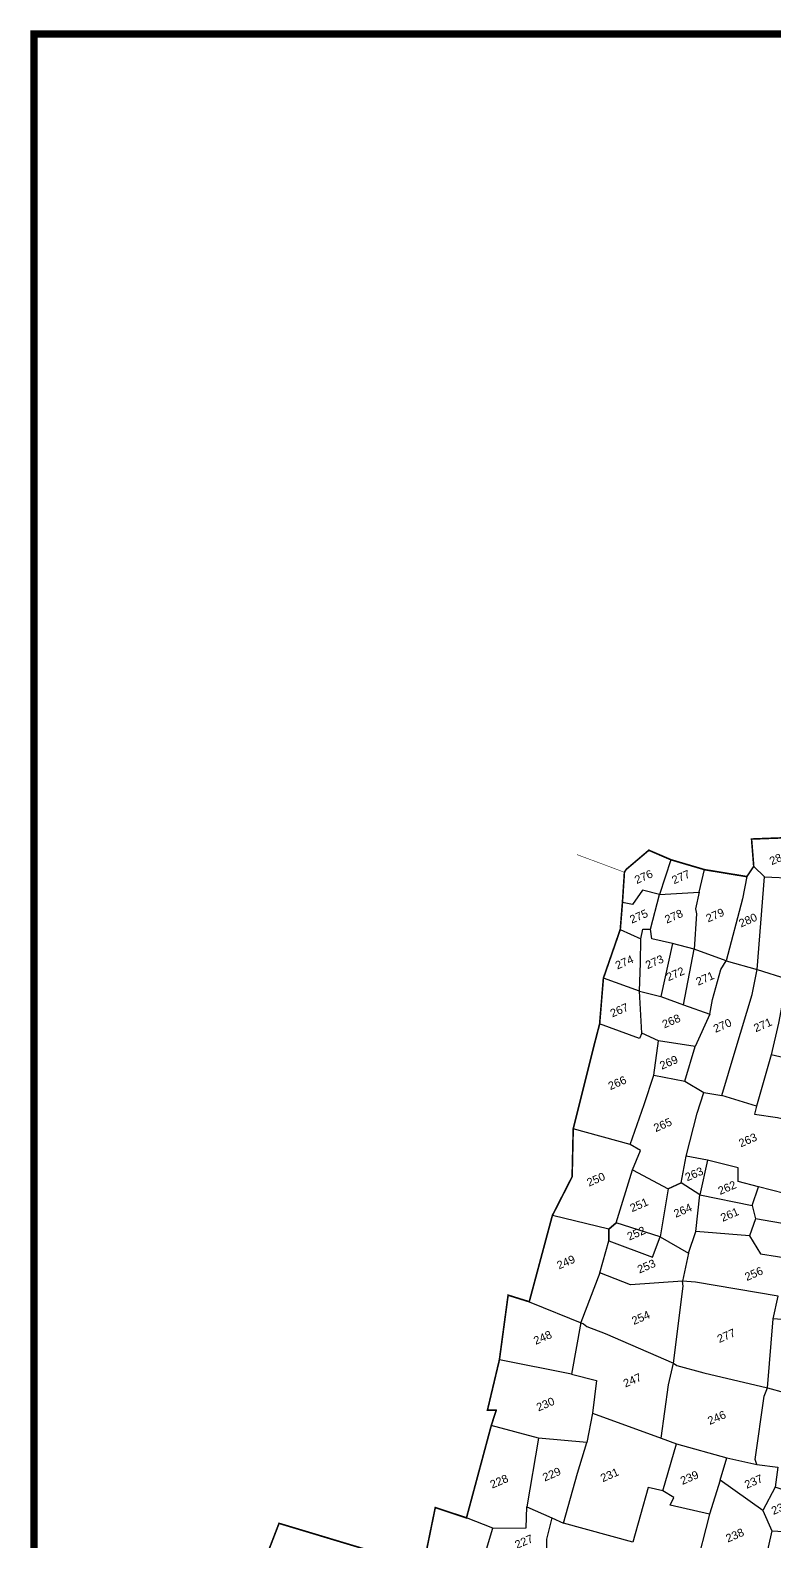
# Model space of a CAD drawing. Header units: millimetres. Extents: x 351611 to 362178, y 1842653 to 1850640.
# Drawn here: x 351611 to 353626, y 1846550 to 1850640 of the extents above; entities that cross this region are included whole.
import ezdxf

# ---------------------------------------------------------------- set-up
doc = ezdxf.new("R2010")
doc.units = ezdxf.units.MM
for name, color, linetype in [('BND', 6, 'Continuous'), ('Boundary', 5, 'Continuous'), ('Plot', 7, 'Continuous'), ('Plot NUmbers', 7, 'Continuous')]:
    doc.layers.add(name, color=color, linetype=linetype)
doc.styles.get("Standard").update_dxf_attribs({"font": 'arial.ttf'})

msp = doc.modelspace()

# ---------------------------------------------------------------- linework, layer by layer
at = {"const_width": 20}
msp.add_lwpolyline([(351620.9, 1850630.1), (362168, 1850630.1), (362168, 1842663.4), (351620.9, 1842663.4)], close=True, dxfattribs=at)
msp.add_lwpolyline([(351620.9, 1850630.1), (351620.9, 1842663.4)])
at = {"layer": 'BND', "lineweight": 30, "const_width": 4.33}
for points in [[(352668, 1846451.3), (352707.2, 1846642.7), (352791.6, 1846614.7), (352858.8, 1846864.8), (352872, 1846905.8), (352848.4, 1846906.3), (352880.8, 1847042.7), (352904.3, 1847217.3), (352961.5, 1847199.5), (353024, 1847432.7), (353077.6, 1847537.7), (353080.5, 1847667.5), (353137.8, 1847896.4), (353152, 1847951.4), (353162.2, 1848075), (353207.9, 1848207.1), (353213.8, 1848280.1), (353219.1, 1848361.7), (353223.7, 1848369.2), (353285.2, 1848421.3), (353345.1, 1848395.5), (353436, 1848368.7), (353550.4, 1848349.9), (353569.1, 1848377.7), (353563.2, 1848451.6), (353692.8, 1848456.5)], [(352234.2, 1846469.7), (352284.3, 1846599.9), (352607.9, 1846502.7)]]:
    msp.add_lwpolyline(points, dxfattribs=at)
at = {"layer": 'Boundary', "const_width": 1.44}
msp.add_lwpolyline([(353219.1, 1848361.7), (353090.7, 1848409.5)], dxfattribs=at)
at = {"layer": 'Plot'}
for points in [[(353598.4, 1848349), (353678.1, 1848345.8), (353692.8, 1848456.5)], [(353207.9, 1848207.1), (353263.8, 1848181.1), (353268.5, 1848207.5), (353290.1, 1848207.5), (353314, 1848301.5), (353421.1, 1848307.4), (353436, 1848368.7)], [(353345.1, 1848395.5), (353314, 1848301.5), (353267.9, 1848313.2), (353241.2, 1848274.4), (353213.8, 1848280.1)], [(353494.7, 1848121.9), (353578.3, 1848098.7), (353598.4, 1848349), (353569.1, 1848377.7)], [(353382.3, 1847796.7), (353433.7, 1847766), (353483.2, 1847757.3), (353519.2, 1847878.3), (353564.5, 1848030.5), (353578.3, 1848098.7), (353658.9, 1848073.5), (353675.5, 1848153.3), (353690.1, 1848182.7), (353700.5, 1848334.6)], [(353550.4, 1848349.9), (353538.7, 1848290), (353494.7, 1848121.9), (353408.3, 1848153.8)], [(353421.1, 1848307.4), (353411.7, 1848262.3), (353414.2, 1848249), (353408.3, 1848153.8), (353348.9, 1848169.1), (353293.1, 1848181.5), (353290.1, 1848207.5)], [(353266, 1847926.6), (353259.9, 1848040.2), (353262.9, 1848116.9), (353263.8, 1848181.1)], [(353348.9, 1848169.1), (353318.1, 1848025.9)], [(353259.9, 1848040.2), (353318.1, 1848025.9), (353378.6, 1848002.8), (353450.1, 1847977.5), (353457.5, 1848017.2), (353480.3, 1848098.5), (353494.7, 1848121.9)], [(353378.6, 1848002.8), (353408.3, 1848153.8)], [(353259.9, 1848040.2), (353162.2, 1848075)], [(353823.5, 1848038.3), (353658.9, 1848073.5), (353636, 1847953.3), (353616.1, 1847867.9), (353576.4, 1847728.9), (353483.2, 1847757.3)], [(353450.1, 1847977.5), (353410.3, 1847890.5), (353311.7, 1847905.2)], [(353234.5, 1847624.9), (353272.4, 1847732.9), (353298.9, 1847812.7), (353311.7, 1847905.2), (353266, 1847926.6), (353260.1, 1847911.4), (353152, 1847951.4)], [(353298.9, 1847812.7), (353382.3, 1847796.7), (353410.3, 1847890.5)], [(353576.4, 1847728.9), (353571.4, 1847706.7), (353633.5, 1847698.4), (353708.3, 1847681.1), (353723.6, 1847703.6), (353752.3, 1847694.3), (353774.4, 1847790.8), (353722.3, 1847843.7), (353616.1, 1847867.9)], [(353708.3, 1847681.1), (353670.4, 1847567.6), (353652.2, 1847492.4), (353582.2, 1847510.1), (353526.8, 1847524.7), (353526.8, 1847561.6), (353444, 1847582.2), (353386.4, 1847593.5), (353416.4, 1847709.9), (353433.7, 1847766)], [(353176.9, 1847396.2), (353197.1, 1847413.2), (353240.7, 1847556.9), (353262.4, 1847608.4), (353234.5, 1847624.9), (353080.5, 1847667.5)], [(353240.7, 1847556.9), (353337.7, 1847505.2), (353373, 1847520.9), (353386.4, 1847593.5)], [(353444, 1847582.2), (353423, 1847489.2), (353373, 1847520.9), (353337.7, 1847505.2), (353315.5, 1847375), (353197.1, 1847413.2), (353176.9, 1847396.2), (353176.6, 1847364.5), (353295, 1847320.3), (353315.5, 1847375), (353392.8, 1847330.8), (353412.5, 1847389.2), (353423, 1847489.2), (353564.9, 1847460), (353582.2, 1847510.1)], [(352961.5, 1847199.5), (353108.8, 1847139.7), (353117.5, 1847132.2), (353167.4, 1847113.6), (353351.6, 1847033.5), (353360.6, 1847026.8), (353434.4, 1847007.4), (353606.1, 1846966.6), (353744.4, 1846928.9), (353745, 1846953.4), (353773.2, 1847071.5), (353774.5, 1847092.7), (353783.6, 1847135.1), (353703.7, 1847147.1), (353621.4, 1847153.4), (353634.9, 1847214.8), (353411.6, 1847252.8), (353376.4, 1847255.1), (353235.3, 1847245.4), (353152.3, 1847277.9), (353176.6, 1847364.5), (353176.9, 1847396.2), (353024, 1847432.7)], [(353564.9, 1847460), (353574.2, 1847423.5), (353557.4, 1847378.2), (353412.5, 1847389.2)], [(353557.4, 1847378.2), (353587, 1847329.5), (353725.8, 1847307.9), (353735.5, 1847395.8), (353574.2, 1847423.5)], [(353392.8, 1847330.8), (353376.4, 1847255.1)], [(353152.3, 1847277.9), (353100.8, 1847143), (353076.1, 1847003.7), (352880.8, 1847042.7)], [(353133, 1846897.9), (353318.9, 1846830.7), (353338.8, 1846974.7), (353351.6, 1847033.5), (353377.9, 1847241.7), (353376.4, 1847255.1)], [(353577.4, 1846759.1), (353573.4, 1846772.2), (353597.6, 1846943.9), (353606.1, 1846966.6), (353621.4, 1847153.4)], [(353076.1, 1847003.7), (353143.7, 1846986.5), (353133, 1846897.9), (353117, 1846818.3), (352986.5, 1846830.4), (352858.8, 1846864.8)], [(352986.5, 1846830.4), (352955.2, 1846644.5), (353022.2, 1846614.5), (353054.4, 1846600.1)], [(353323.2, 1846687.7), (353283.1, 1846697), (353242.3, 1846549), (353054.4, 1846600.1), (353092.3, 1846735.6), (353117, 1846818.3)], [(353318.9, 1846830.7), (353359.9, 1846815.4), (353496.4, 1846777.3), (353577.4, 1846759.1), (353634.4, 1846751.7), (353626.8, 1846697.9), (353593.6, 1846634.9), (353618.5, 1846579.7), (353665.9, 1846576.7), (353681, 1846622.5), (353690.4, 1846677.3), (353626.8, 1846697.9)], [(353478.5, 1846716.8), (353449.4, 1846624.3), (353342.9, 1846648.7), (353352.7, 1846669.5), (353323.2, 1846687.7), (353359.9, 1846815.4)], [(353593.6, 1846634.9), (353478.5, 1846716.8), (353496.4, 1846777.3)], [(352863.4, 1846586.8), (352953.2, 1846587.5), (352955.2, 1846644.5)], [(353022.2, 1846614.5), (353008.1, 1846557.3), (353008, 1846501), (352845.5, 1846530.1), (352863.4, 1846586.8), (352791.6, 1846614.7)], [(353449.4, 1846624.3), (353410.6, 1846473.6), (353384.5, 1846344.6), (353199.7, 1846379.4)], [(353618.5, 1846579.7), (353589.9, 1846455.1)]]:
    msp.add_lwpolyline(points, dxfattribs=at)

# ---------------------------------------------------------------- texts
at = {"layer": 'Plot NUmbers'}
for s, p in [('281', (353617.5, 1848380.5)), ('276', (353252.2, 1848329.6)), ('277', (353353.1, 1848329)), ('275', (353239, 1848222.5)), ('278', (353333.7, 1848222.5)), ('279', (353445.5, 1848225.6)), ('280', (353534.6, 1848212.1)), ('274', (353200, 1848098.3)), ('273', (353281.5, 1848099.1)), ('272', (353337.9, 1848066.5)), ('271', (353418.4, 1848054.4)), ('267', (353186.3, 1847968.6)), ('268', (353327, 1847939)), ('270', (353465.4, 1847926.9)), ('271', (353574.6, 1847928.5)), ('269', (353320.2, 1847827.2)), ('266', (353180.8, 1847771.8)), ('265', (353303.8, 1847658.3)), ('263', (353534.2, 1847617.1)), ('250', (353123.1, 1847510.7)), ('263', (353388.9, 1847525.2)), ('262', (353478, 1847488.2)), ('251', (353239.8, 1847441.7)), ('264', (353358.2, 1847426.5)), ('261', (353485, 1847415.5)), ('252', (353232.2, 1847364.7)), ('249', (353041.9, 1847286.8)), ('253', (353259.7, 1847275.6)), ('256', (353550.4, 1847255.4)), ('254', (353244.6, 1847136.4)), ('248', (352978.9, 1847082.7)), ('277', (353475.9, 1847087.7)), ('247', (353221.7, 1846967.2)), ('230', (352986.4, 1846902.4)), ('246', (353450, 1846866)), ('228', (352861.1, 1846693.5)), ('229', (353003.3, 1846712.8)), ('231', (353160.1, 1846710.9)), ('239', (353376.1, 1846703.7)), ('237', (353549.8, 1846693.1)), ('239', (353622.4, 1846622.5)), ('227', (352928.1, 1846530.6)), ('238', (353499.1, 1846547.8))]:
    msp.add_text(s, height=21.65, rotation=23.4179, dxfattribs=at).set_placement(p)

doc.saveas('drawing.dxf')
